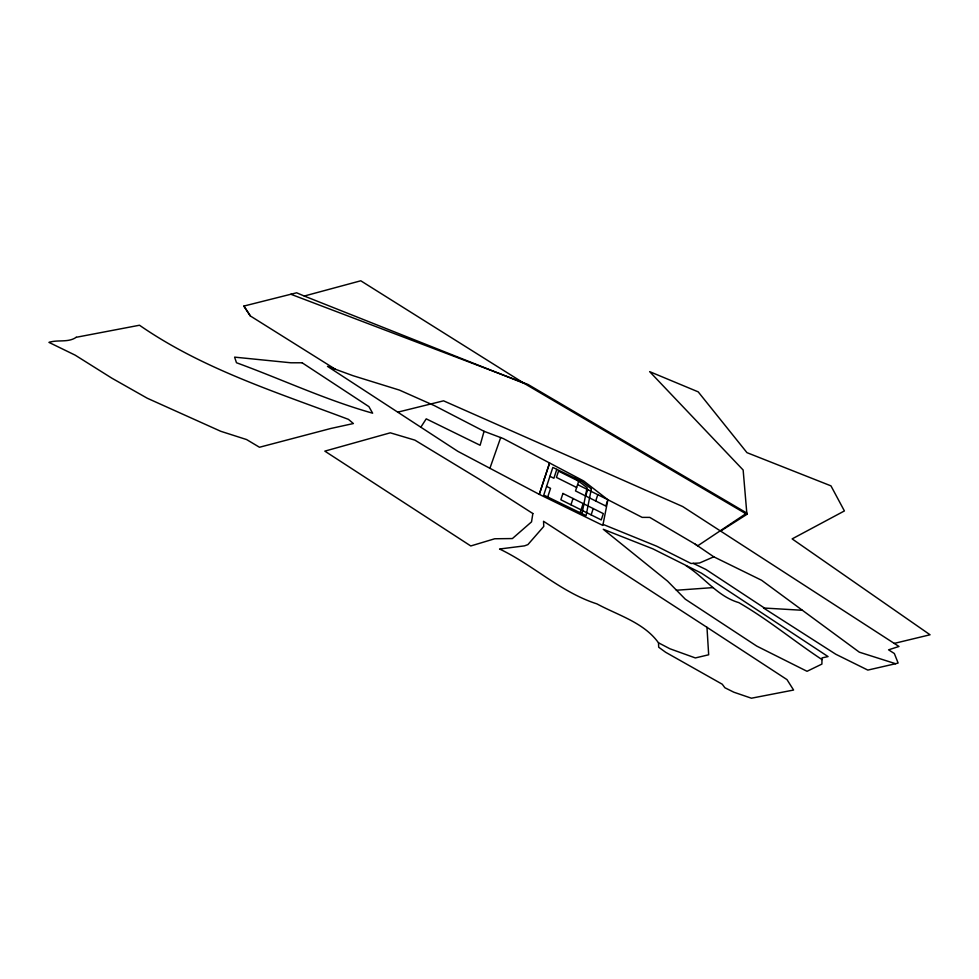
<?xml version="1.0" encoding="UTF-8"?>
<svg xmlns="http://www.w3.org/2000/svg" width="979" height="979" viewBox="0 0 979 979"><rect width="100%" height="100%" fill="white"/><g stroke="black" fill="none" stroke-linecap="round" stroke-linejoin="round"><path stroke-width="1.47" d="M821.981 659.577L821.895 664.08L807.039 671.3L756.755 646.103L685.276 599.16L667.568 581.147L603.272 529.272L652.92 548.864L701.405 573.143L828.05 656.579L822.079 657.876L821.981 659.577C793.908 641.037 768.001 619.413 738.79 602.611C717.277 596.297 704.55 577.292 686.157 565.801M582.003 513.645L587.094 487.689L574.551 477.972M577.598 484.605L607.886 499.731L602.844 525.405L539.282 494.358L457.854 451.343L327.488 366.366L353.101 375.728L399.432 390.095L434.456 405.661L484.067 431.311L503.255 438.543L583.753 481.019L607.873 499.718L642.151 517.377L649.738 517.389L695.347 544.238L713.789 556.818L761.601 580.266L859.342 652.185L895.614 663.713L898.122 663.028L894.341 653.519L888.589 649.823L898.979 646.47L682.669 506.535L443.56 400.827L397.658 412.183M484.067 431.311L480.114 445.261L426.232 418.853L420.848 427.174M547.714 497.002L550.553 488.362L546.6 486.392M556.806 469.357L553.881 478.266L549.929 476.296M570.953 504.797L573.033 498.495M580.143 512.739L583.129 503.536M585.613 495.961L587.694 489.647M591.145 514.881L593.225 508.566M595.709 501.003L597.79 494.689M607.886 499.731L605.805 506.033L575.517 490.92L578.724 481.203L558.532 471.119L556.451 477.434L576.643 487.505M489.867 468.415L500.722 437.491M695.347 544.238L697.684 545.841L746.818 513.069L527.975 384.429L290.861 294.251M720.434 531.193L746.916 514.354L743.147 470.018L649.64 371.628L698.198 391.857L746.965 452.653L830.963 485.865L844.4 510.94L792.133 538.891L930.05 634.771L894.231 643.411M713.789 556.818L699.52 563.011L691.039 563.488L656.774 546.245L603.04 524.377M335.307 369.218L250.355 315.972L243.869 306.072L296.637 292.794L304.261 296.037L360.774 280.789L524.426 383.523L746.916 514.354M895.614 663.713L867.822 670.089L835.76 654.229L763.547 608.008L802.242 610.272M676.342 590.251L712.969 587.608M304.261 296.037L524.426 383.523M693.254 563.366L705.957 569.484L764.513 608.069M582.86 504.491L583.717 504.907M658.488 642.799L669.893 648.759L695.347 657.937L708.674 654.78L706.973 627.319L543.541 521.293L543.761 526.445L527.901 544.605L524.499 545.866L499.571 549.011C533.433 565.128 560.857 592.319 596.909 603.872C618.079 615.338 643.815 622.46 658.488 642.799L658.696 647.217L665.634 652.271L722.257 684.223L724.901 687.76L733.834 692.202L751.419 698.211L793.59 690.036L786.994 679.61L706.973 627.319M243.893 306.072L250.355 315.972M532.845 513.534L531.536 521.868L512.396 538.56L494.725 538.768L470.777 545.964L324.832 451.135L390.303 432.816L414.863 440.122L479.037 479.061L532.845 513.534M591.34 488.839L586.091 515.627L543.749 495.08L552.841 467.424L581.942 481.558L591.34 488.839M544.41 478.621L539.282 494.358L549.574 463.055L544.41 478.621M562.937 493.453L560.857 499.767L601.241 519.922L603.309 513.608L562.937 493.453M76.24 337.29C68.065 342.968 57.871 339.407 48.95 342.381L75.199 355.169L111.839 378.163L147.242 398.22L220.777 431.298L246.598 439.559L259.484 447.256L330.841 428.472L353.382 423.54L348.475 419.379C277.033 392.408 202.886 369.169 139.495 325.236L76.24 337.29M302.132 362.781L290.959 362.793L234.605 357.139L236.477 362.744C281.903 379.314 325.909 400.068 372.632 413.187L368.912 406.628L302.132 362.781"/></g></svg>
